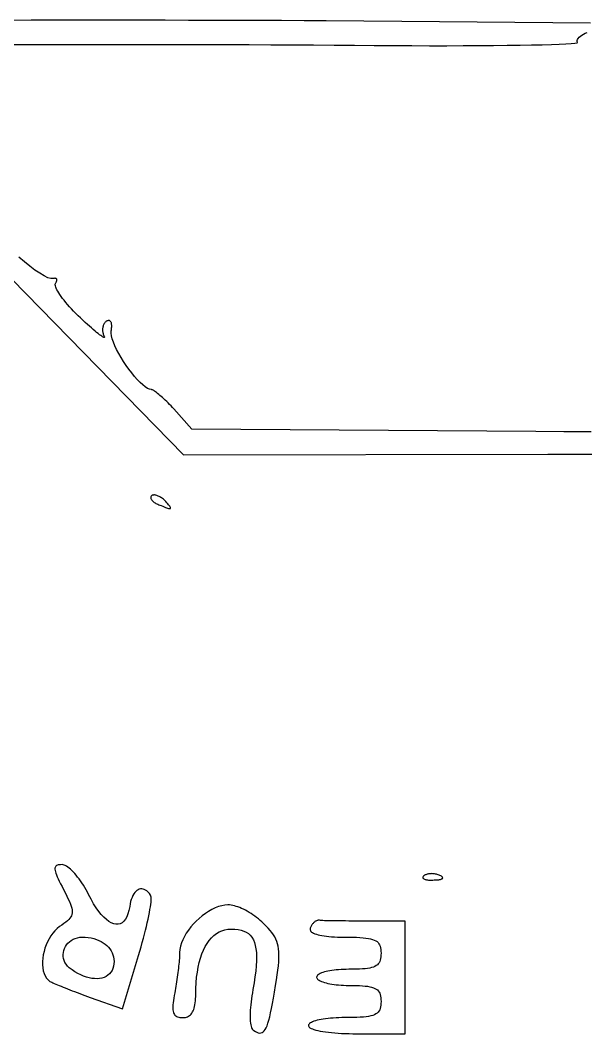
# Model space of a CAD drawing. Header units: metres. Extents: x -108.8 to -17.6, y -35.7 to 35.8.
# Drawn here: x -96.2 to -86.3, y -17.88 to -0.12 of the extents above; entities that cross this region are included whole.
import ezdxf

# ---------------------------------------------------------------- set-up
doc = ezdxf.new("R2010")
doc.units = ezdxf.units.M

msp = doc.modelspace()

# ---------------------------------------------------------------- linework, layer by layer
for p, q in [((-96.0155, -0.121918), (-96.3695, -0.122665)), ((-95.6476, -0.121399), (-96.0155, -0.121918)), ((-95.2678, -0.121078), (-95.6476, -0.121399)), ((-94.878, -0.120972), (-95.2678, -0.121078)), ((-94.48, -0.121078), (-94.878, -0.120972)), ((-94.0758, -0.121399), (-94.48, -0.121078)), ((-93.6672, -0.121918), (-94.0758, -0.121399)), ((-93.2561, -0.122665), (-93.6672, -0.121918)), ((-92.8445, -0.123611), (-93.2561, -0.122665)), ((-92.4341, -0.124786), (-92.8445, -0.123611)), ((-92.027, -0.12616), (-92.4341, -0.124786)), ((-91.6251, -0.127747), (-92.027, -0.12616)), ((-91.2301, -0.129547), (-91.6251, -0.127747)), ((-90.844, -0.131561), (-91.2301, -0.129547)), ((-86.2155, -0.173889), (-90.844, -0.131561)), ((-86.3395, -0.364899), (-86.3085, -0.348145)), ((-86.3085, -0.348145), (-86.2755, -0.332642)), ((-86.6461, -0.535919), (-86.555, -0.530502)), ((-86.555, -0.530502), (-86.4898, -0.52478)), ((-86.4898, -0.52478), (-86.4515, -0.518799)), ((-86.4515, -0.518799), (-86.4413, -0.512558)), ((-86.4485, -0.476913), (-86.4424, -0.45813)), ((-86.4483, -0.495132), (-86.4485, -0.476913)), ((-86.4413, -0.512558), (-86.4483, -0.495132)), ((-86.4424, -0.45813), (-86.4307, -0.439056)), ((-86.4307, -0.439056), (-86.414, -0.419952)), ((-86.414, -0.419952), (-86.3928, -0.401047)), ((-86.3928, -0.401047), (-86.3678, -0.382614)), ((-86.3678, -0.382614), (-86.3395, -0.364899)), ((-96.4859, -0.548111), (-96.1877, -0.546951)), ((-96.1877, -0.546951), (-95.8727, -0.54599)), ((-95.8727, -0.54599), (-95.5428, -0.545258)), ((-95.5428, -0.545258), (-95.1997, -0.544724)), ((-95.1997, -0.544724), (-94.8452, -0.544403)), ((-94.8452, -0.544403), (-94.4811, -0.544312)), ((-94.4811, -0.544312), (-94.1092, -0.544403)), ((-94.1092, -0.544403), (-93.7312, -0.544724)), ((-93.7312, -0.544724), (-93.349, -0.545258)), ((-93.349, -0.545258), (-92.9642, -0.54599)), ((-92.9642, -0.54599), (-92.5788, -0.546951)), ((-92.5788, -0.546951), (-92.1944, -0.548111)), ((-92.1944, -0.548111), (-91.8128, -0.549484)), ((-91.8128, -0.549484), (-91.4358, -0.551071)), ((-91.4358, -0.551071), (-91.0653, -0.552872)), ((-91.0653, -0.552872), (-90.7029, -0.554886)), ((-90.7029, -0.554886), (-90.3509, -0.558701)), ((-90.3509, -0.558701), (-90.0067, -0.561707)), ((-90.0067, -0.561707), (-89.6716, -0.563919)), ((-89.6716, -0.563919), (-89.3466, -0.565384)), ((-89.3466, -0.565384), (-89.0329, -0.566132)), ((-89.0329, -0.566132), (-88.7316, -0.566193)), ((-88.7316, -0.566193), (-88.4438, -0.565582)), ((-88.4438, -0.565582), (-88.1706, -0.564362)), ((-88.1706, -0.564362), (-87.9131, -0.562561)), ((-87.9131, -0.562561), (-87.6725, -0.560181)), ((-87.6725, -0.560181), (-87.4499, -0.557281)), ((-87.4499, -0.557281), (-87.2464, -0.553864)), ((-87.2464, -0.553864), (-87.0632, -0.550003)), ((-87.0632, -0.550003), (-86.9013, -0.5457)), ((-86.9013, -0.5457), (-86.7619, -0.541)), ((-86.7619, -0.541), (-86.6461, -0.535919)), ((-97.0388, -3.95566), (-93.3417, -7.73744)), ((-96.1318, -4.35611), (-96.2298, -4.2739)), ((-96.0365, -4.43172), (-96.1318, -4.35611)), ((-95.9458, -4.49895), (-96.0365, -4.43172)), ((-95.8617, -4.556), (-95.9458, -4.49895)), ((-95.7859, -4.60114), (-95.8617, -4.556)), ((-95.7204, -4.63254), (-95.7859, -4.60114)), ((-95.667, -4.64847), (-95.7204, -4.63254)), ((-95.6277, -4.64711), (-95.667, -4.64847)), ((-95.6175, -4.64531), (-95.6277, -4.64711)), ((-95.6082, -4.64415), (-95.6175, -4.64531)), ((-95.5997, -4.64362), (-95.6082, -4.64415)), ((-95.5921, -4.64372), (-95.5997, -4.64362)), ((-95.5853, -4.64447), (-95.5921, -4.64372)), ((-95.591, -4.75867), (-95.5899, -4.74382)), ((-95.5887, -4.77618), (-95.591, -4.75867)), ((-95.5899, -4.74382), (-95.5853, -4.73178)), ((-95.5832, -4.79623), (-95.5887, -4.77618)), ((-95.5794, -4.64584), (-95.5853, -4.64447)), ((-95.5853, -4.73178), (-95.5794, -4.72151)), ((-95.5743, -4.64786), (-95.5794, -4.64584)), ((-95.5794, -4.72151), (-95.5743, -4.71188)), ((-95.5701, -4.6505), (-95.5743, -4.64786)), ((-95.5743, -4.71188), (-95.5701, -4.70288)), ((-95.5667, -4.65378), (-95.5701, -4.6505)), ((-95.5701, -4.70288), (-95.5667, -4.69452)), ((-95.5642, -4.65768), (-95.5667, -4.65378)), ((-95.5667, -4.69452), (-95.5642, -4.6868)), ((-95.5625, -4.66225), (-95.5642, -4.65768)), ((-95.5642, -4.6868), (-95.5625, -4.6797)), ((-95.5616, -4.66742), (-95.5625, -4.66225)), ((-95.5625, -4.6797), (-95.5616, -4.67325)), ((-95.5616, -4.67325), (-95.5616, -4.66742)), ((-95.5745, -4.81865), (-95.5832, -4.79623)), ((-95.5629, -4.84328), (-95.5745, -4.81865)), ((-95.5483, -4.87), (-95.5629, -4.84328)), ((-95.5309, -4.89862), (-95.5483, -4.87)), ((-95.5109, -4.92905), (-95.5309, -4.89862)), ((-95.4883, -4.96107), (-95.5109, -4.92905)), ((-95.4633, -4.9946), (-95.4883, -4.96107)), ((-95.436, -5.02946), (-95.4633, -4.9946)), ((-95.4064, -5.06551), (-95.436, -5.02946)), ((-95.3748, -5.10258), (-95.4064, -5.06551)), ((-95.3412, -5.14056), (-95.3748, -5.10258)), ((-95.3058, -5.17926), (-95.3412, -5.14056)), ((-95.2686, -5.21857), (-95.3058, -5.17926)), ((-95.2299, -5.25832), (-95.2686, -5.21857)), ((-95.1896, -5.29836), (-95.2299, -5.25832)), ((-95.1479, -5.33855), (-95.1896, -5.29836)), ((-95.1063, -5.37781), (-95.1479, -5.33855)), ((-95.0663, -5.41507), (-95.1063, -5.37781)), ((-95.028, -5.45026), (-95.0663, -5.41507)), ((-94.9915, -5.48328), (-95.028, -5.45026)), ((-94.9569, -5.51405), (-94.9915, -5.48328)), ((-94.7573, -5.49777), (-94.7598, -5.51141)), ((-94.7539, -5.48441), (-94.7573, -5.49777)), ((-94.7497, -5.47137), (-94.7539, -5.48441)), ((-94.7446, -5.45876), (-94.7497, -5.47137)), ((-94.7387, -5.44659), (-94.7446, -5.45876)), ((-94.7319, -5.43497), (-94.7387, -5.44659)), ((-94.7243, -5.42392), (-94.7319, -5.43497)), ((-94.7158, -5.41354), (-94.7243, -5.42392)), ((-94.7065, -5.40387), (-94.7158, -5.41354)), ((-94.6963, -5.39499), (-94.7065, -5.40387)), ((-94.6841, -5.38959), (-94.6963, -5.39499)), ((-94.6726, -5.38602), (-94.6841, -5.38959)), ((-94.662, -5.38423), (-94.6726, -5.38602)), ((-94.6523, -5.38416), (-94.662, -5.38423)), ((-94.6434, -5.38574), (-94.6523, -5.38416)), ((-94.6354, -5.3889), (-94.6434, -5.38574)), ((-94.6282, -5.39359), (-94.6354, -5.3889)), ((-94.6218, -5.39973), (-94.6282, -5.39359)), ((-94.6163, -5.40729), (-94.6218, -5.39973)), ((-94.6117, -5.41617), (-94.6163, -5.40729)), ((-94.6078, -5.42632), (-94.6117, -5.41617)), ((-94.6049, -5.43767), (-94.6078, -5.42632)), ((-94.6028, -5.45016), (-94.6049, -5.43767)), ((-94.6015, -5.46375), (-94.6028, -5.45016)), ((-94.6028, -5.51031), (-94.6015, -5.4939)), ((-94.6011, -5.47833), (-94.6015, -5.46375)), ((-94.6015, -5.4939), (-94.6011, -5.47833)), ((-94.9244, -5.54251), (-94.9569, -5.51405)), ((-94.8939, -5.56856), (-94.9244, -5.54251)), ((-94.8657, -5.5921), (-94.8939, -5.56856)), ((-94.8398, -5.61307), (-94.8657, -5.5921)), ((-94.8163, -5.63136), (-94.8398, -5.61307)), ((-94.7953, -5.6469), (-94.8163, -5.63136)), ((-94.777, -5.65961), (-94.7953, -5.6469)), ((-94.7615, -5.6694), (-94.777, -5.65961)), ((-94.7615, -5.52527), (-94.7624, -5.53928)), ((-94.7624, -5.53928), (-94.7624, -5.55336)), ((-94.7624, -5.55336), (-94.7615, -5.56746)), ((-94.7598, -5.51141), (-94.7615, -5.52527)), ((-94.7615, -5.56746), (-94.7598, -5.58153)), ((-94.7488, -5.67618), (-94.7615, -5.6694)), ((-94.7598, -5.58153), (-94.7573, -5.59549)), ((-94.7573, -5.59549), (-94.7539, -5.60928)), ((-94.7539, -5.60928), (-94.7497, -5.62283)), ((-94.7497, -5.62283), (-94.7446, -5.63609)), ((-94.7391, -5.67987), (-94.7488, -5.67618)), ((-94.7446, -5.63609), (-94.7387, -5.649)), ((-94.7325, -5.68037), (-94.7391, -5.67987)), ((-94.7387, -5.649), (-94.732, -5.66203)), ((-94.729, -5.67764), (-94.7325, -5.68037)), ((-94.732, -5.66203), (-94.7288, -5.67154)), ((-94.7288, -5.67154), (-94.729, -5.67764)), ((-94.6137, -5.60428), (-94.6117, -5.56433)), ((-94.6075, -5.65146), (-94.6137, -5.60428)), ((-94.6117, -5.56433), (-94.6078, -5.54561)), ((-94.6078, -5.54561), (-94.6049, -5.52759)), ((-94.5939, -5.7049), (-94.6075, -5.65146)), ((-94.6049, -5.52759), (-94.6028, -5.51031)), ((-94.5735, -5.76358), (-94.5939, -5.7049)), ((-94.5471, -5.82649), (-94.5735, -5.76358)), ((-94.5153, -5.89262), (-94.5471, -5.82649)), ((-94.4788, -5.96098), (-94.5153, -5.89262)), ((-94.4385, -6.03056), (-94.4788, -5.96098)), ((-94.3949, -6.10034), (-94.4385, -6.03056)), ((-94.3488, -6.16934), (-94.3949, -6.10034)), ((-94.301, -6.23654), (-94.3488, -6.16934)), ((-94.252, -6.30093), (-94.301, -6.23654)), ((-94.2026, -6.36151), (-94.252, -6.30093)), ((-94.1536, -6.41728), (-94.2026, -6.36151)), ((-94.1056, -6.46722), (-94.1536, -6.41728)), ((-94.0594, -6.51035), (-94.1056, -6.46722)), ((-94.0156, -6.54562), (-94.0594, -6.51035)), ((-93.975, -6.57208), (-94.0156, -6.54562)), ((-93.9383, -6.58868), (-93.975, -6.57208)), ((-93.9061, -6.59444), (-93.9383, -6.58868)), ((-93.8987, -6.59558), (-93.9061, -6.59444)), ((-93.8893, -6.59897), (-93.8987, -6.59558)), ((-93.8781, -6.60449), (-93.8893, -6.59897)), ((-93.865, -6.61206), (-93.8781, -6.60449)), ((-93.8503, -6.62157), (-93.865, -6.61206)), ((-93.8341, -6.63292), (-93.8503, -6.62157)), ((-93.8165, -6.64604), (-93.8341, -6.63292)), ((-93.7975, -6.66083), (-93.8165, -6.64604)), ((-93.7774, -6.67717), (-93.7975, -6.66083)), ((-93.7562, -6.69498), (-93.7774, -6.67717)), ((-93.734, -6.71417), (-93.7562, -6.69498)), ((-93.711, -6.73465), (-93.734, -6.71417)), ((-93.6873, -6.75632), (-93.711, -6.73465)), ((-93.663, -6.77905), (-93.6873, -6.75632)), ((-93.6382, -6.8028), (-93.663, -6.77905)), ((-93.613, -6.82744), (-93.6382, -6.8028)), ((-93.5876, -6.85289), (-93.613, -6.82744)), ((-93.5621, -6.87904), (-93.5876, -6.85289)), ((-93.5365, -6.90582), (-93.5621, -6.87904)), ((-93.511, -6.93311), (-93.5365, -6.90582)), ((-93.2005, -7.28589), (-93.511, -6.93311)), ((-87.1751, -7.32822), (-93.2005, -7.28589)), ((-86.6842, -7.33214), (-87.1751, -7.32822)), ((-86.2032, -7.33542), (-86.6842, -7.33214)), ((-93.3417, -7.73744), (-86.9634, -7.72333)), ((-86.9634, -7.72333), (-80.5711, -7.72333)), ((-93.9177, -8.47873), (-93.9183, -8.48691)), ((-93.9183, -8.48691), (-93.9173, -8.49547)), ((-93.9155, -8.47099), (-93.9177, -8.47873)), ((-93.9173, -8.49547), (-93.9149, -8.50435)), ((-93.9116, -8.46376), (-93.9155, -8.47099)), ((-93.9149, -8.50435), (-93.9109, -8.51349)), ((-93.9061, -8.45711), (-93.9116, -8.46376)), ((-93.9109, -8.51349), (-93.9054, -8.52281)), ((-93.8992, -8.45139), (-93.9061, -8.45711)), ((-93.9054, -8.52281), (-93.8985, -8.53226)), ((-93.8914, -8.44691), (-93.8992, -8.45139)), ((-93.8826, -8.44368), (-93.8914, -8.44691)), ((-93.8729, -8.44165), (-93.8826, -8.44368)), ((-93.8624, -8.4408), (-93.8729, -8.44165)), ((-93.8512, -8.4411), (-93.8624, -8.4408)), ((-93.8394, -8.44257), (-93.8512, -8.4411)), ((-93.8269, -8.44514), (-93.8394, -8.44257)), ((-93.8138, -8.44882), (-93.8269, -8.44514)), ((-93.8003, -8.45358), (-93.8138, -8.44882)), ((-93.7863, -8.4594), (-93.8003, -8.45358)), ((-93.772, -8.46625), (-93.7863, -8.4594)), ((-93.7574, -8.47412), (-93.772, -8.46625)), ((-93.7425, -8.48299), (-93.7574, -8.47412)), ((-93.7275, -8.49283), (-93.7425, -8.48299)), ((-93.7124, -8.50362), (-93.7275, -8.49283)), ((-93.6972, -8.51534), (-93.7124, -8.50362)), ((-93.6821, -8.52797), (-93.6972, -8.51534)), ((-93.8985, -8.53226), (-93.8902, -8.54178)), ((-93.8902, -8.54178), (-93.8806, -8.55128)), ((-93.8806, -8.55128), (-93.8695, -8.56075)), ((-93.8695, -8.56075), (-93.8572, -8.57007)), ((-93.8572, -8.57007), (-93.8436, -8.57919)), ((-93.8436, -8.57919), (-93.8287, -8.58807)), ((-93.8287, -8.58807), (-93.8126, -8.59663)), ((-93.8126, -8.59663), (-93.7954, -8.60483)), ((-93.7954, -8.60483), (-93.7769, -8.61255)), ((-93.7769, -8.61255), (-93.7574, -8.61978)), ((-93.7574, -8.61978), (-93.7368, -8.62643)), ((-93.7368, -8.62643), (-93.7085, -8.6384)), ((-93.7085, -8.6384), (-93.683, -8.64885)), ((-93.683, -8.64885), (-93.6601, -8.65778)), ((-93.667, -8.5415), (-93.6821, -8.52797)), ((-93.6521, -8.55588), (-93.667, -8.5415)), ((-93.6601, -8.65778), (-93.6399, -8.66516)), ((-93.6341, -8.57611), (-93.6521, -8.55588)), ((-93.6399, -8.66516), (-93.6223, -8.67097)), ((-93.6183, -8.59444), (-93.6341, -8.57611)), ((-93.6223, -8.67097), (-93.6074, -8.6752)), ((-93.6046, -8.6109), (-93.6183, -8.59444)), ((-93.6074, -8.6752), (-93.5949, -8.67783)), ((-93.5932, -8.62553), (-93.6046, -8.6109)), ((-93.5949, -8.67783), (-93.5851, -8.67882)), ((-93.584, -8.63835), (-93.5932, -8.62553)), ((-93.5851, -8.67882), (-93.5777, -8.67816)), ((-93.577, -8.64935), (-93.584, -8.63835)), ((-93.5777, -8.67816), (-93.5727, -8.67583)), ((-93.5724, -8.65858), (-93.577, -8.64935)), ((-93.5727, -8.67583), (-93.5702, -8.67181)), ((-93.5701, -8.66606), (-93.5724, -8.65858)), ((-93.5702, -8.67181), (-93.5701, -8.66606)), ((-95.4724, -14.92), (-95.4966, -14.9206)), ((-95.4548, -14.9218), (-95.4724, -14.92)), ((-95.5956, -14.9834), (-95.5959, -15.0011)), ((-95.5959, -15.0011), (-95.5935, -15.0216)), ((-95.5925, -14.9683), (-95.5956, -14.9834)), ((-95.5935, -15.0216), (-95.5883, -15.045)), ((-95.5868, -14.9556), (-95.5925, -14.9683)), ((-95.5883, -15.045), (-95.5803, -15.0714)), ((-95.5784, -14.9451), (-95.5868, -14.9556)), ((-95.5803, -15.0714), (-95.5694, -15.1012)), ((-95.5672, -14.9368), (-95.5784, -14.9451)), ((-95.5535, -14.9303), (-95.5672, -14.9368)), ((-95.5371, -14.9255), (-95.5535, -14.9303)), ((-95.5181, -14.9223), (-95.5371, -14.9255)), ((-95.4966, -14.9206), (-95.5181, -14.9223)), ((-95.4358, -14.927), (-95.4548, -14.9218)), ((-95.4155, -14.9355), (-95.4358, -14.927)), ((-95.3942, -14.9472), (-95.4155, -14.9355)), ((-95.3719, -14.9619), (-95.3942, -14.9472)), ((-95.3487, -14.9794), (-95.3719, -14.9619)), ((-95.3249, -14.9997), (-95.3487, -14.9794)), ((-95.3004, -15.0225), (-95.3249, -14.9997)), ((-95.2755, -15.0477), (-95.3004, -15.0225)), ((-95.2502, -15.0752), (-95.2755, -15.0477)), ((-95.2247, -15.1048), (-95.2502, -15.0752)), ((-89.1019, -15.0958), (-89.1122, -15.1005)), ((-89.0907, -15.0915), (-89.1019, -15.0958)), ((-89.0786, -15.0878), (-89.0907, -15.0915)), ((-89.0658, -15.0847), (-89.0786, -15.0878)), ((-89.0523, -15.0821), (-89.0658, -15.0847)), ((-89.0383, -15.0801), (-89.0523, -15.0821)), ((-89.0237, -15.0788), (-89.0383, -15.0801)), ((-89.0086, -15.078), (-89.0237, -15.0788)), ((-88.9933, -15.0779), (-89.0086, -15.078)), ((-88.9777, -15.0785), (-88.9933, -15.0779)), ((-88.9619, -15.0798), (-88.9777, -15.0785)), ((-88.946, -15.0818), (-88.9619, -15.0798)), ((-88.9302, -15.0846), (-88.946, -15.0818)), ((-88.9144, -15.0881), (-88.9302, -15.0846)), ((-88.8988, -15.0924), (-88.9144, -15.0881)), ((-88.8835, -15.0975), (-88.8988, -15.0924)), ((-88.8684, -15.1034), (-88.8835, -15.0975)), ((-95.5694, -15.1012), (-95.5558, -15.1343)), ((-95.5558, -15.1343), (-95.5393, -15.1711)), ((-95.5393, -15.1711), (-95.5199, -15.2116)), ((-95.5199, -15.2116), (-95.4976, -15.256)), ((-95.4976, -15.256), (-95.4724, -15.3046)), ((-95.1991, -15.1364), (-95.2247, -15.1048)), ((-95.1736, -15.1698), (-95.1991, -15.1364)), ((-95.1483, -15.2049), (-95.1736, -15.1698)), ((-95.1232, -15.2415), (-95.1483, -15.2049)), ((-95.0985, -15.2794), (-95.1232, -15.2415)), ((-89.1527, -15.1364), (-89.1541, -15.1425)), ((-89.1541, -15.1425), (-89.1535, -15.1484)), ((-89.1535, -15.1484), (-89.1512, -15.1541)), ((-89.1493, -15.1302), (-89.1527, -15.1364)), ((-89.1512, -15.1541), (-89.147, -15.1596)), ((-89.144, -15.1239), (-89.1493, -15.1302)), ((-89.147, -15.1596), (-89.1411, -15.1647)), ((-89.1366, -15.1176), (-89.144, -15.1239)), ((-89.1411, -15.1647), (-89.1335, -15.1696)), ((-89.1296, -15.1114), (-89.1366, -15.1176)), ((-89.1335, -15.1696), (-89.1242, -15.174)), ((-89.1214, -15.1057), (-89.1296, -15.1114)), ((-89.1242, -15.174), (-89.1134, -15.178)), ((-89.1122, -15.1005), (-89.1214, -15.1057)), ((-89.1134, -15.178), (-89.101, -15.1816)), ((-89.101, -15.1816), (-89.0871, -15.1846)), ((-89.0871, -15.1846), (-89.0718, -15.1871)), ((-89.0718, -15.1871), (-89.0552, -15.189)), ((-89.0552, -15.189), (-89.0372, -15.1902)), ((-89.0372, -15.1902), (-89.0179, -15.1908)), ((-89.0179, -15.1908), (-88.9975, -15.1907)), ((-88.9975, -15.1907), (-88.9758, -15.1898)), ((-88.9758, -15.1898), (-88.9531, -15.1881)), ((-88.9531, -15.1881), (-88.9307, -15.1878)), ((-88.9307, -15.1878), (-88.91, -15.1869)), ((-88.91, -15.1869), (-88.891, -15.1854)), ((-88.891, -15.1854), (-88.8739, -15.1834)), ((-88.8739, -15.1834), (-88.8585, -15.1808)), ((-88.8527, -15.1098), (-88.8684, -15.1034)), ((-88.8585, -15.1808), (-88.845, -15.1778)), ((-88.8392, -15.1161), (-88.8527, -15.1098)), ((-88.845, -15.1778), (-88.8334, -15.1744)), ((-88.828, -15.1223), (-88.8392, -15.1161)), ((-88.8334, -15.1744), (-88.8237, -15.1705)), ((-88.819, -15.1285), (-88.828, -15.1223)), ((-88.8237, -15.1705), (-88.816, -15.1662)), ((-88.8122, -15.1345), (-88.819, -15.1285)), ((-88.816, -15.1662), (-88.8102, -15.1617)), ((-88.8076, -15.1404), (-88.8122, -15.1345)), ((-88.8102, -15.1617), (-88.8065, -15.1567)), ((-88.8051, -15.1461), (-88.8076, -15.1404)), ((-88.8065, -15.1567), (-88.8048, -15.1515)), ((-88.8048, -15.1515), (-88.8051, -15.1461)), ((-95.4724, -15.3046), (-95.4442, -15.3574)), ((-95.4442, -15.3574), (-95.4141, -15.418)), ((-95.4141, -15.418), (-95.3871, -15.4731)), ((-95.0745, -15.3186), (-95.0985, -15.2794)), ((-95.0511, -15.3589), (-95.0745, -15.3186)), ((-95.0284, -15.4001), (-95.0511, -15.3589)), ((-95.0068, -15.4421), (-95.0284, -15.4001)), ((-94.9639, -15.5274), (-95.0068, -15.4421)), ((-94.2159, -15.4342), (-94.2318, -15.4622)), ((-94.1987, -15.4098), (-94.2159, -15.4342)), ((-94.1803, -15.3892), (-94.1987, -15.4098)), ((-94.1609, -15.3723), (-94.1803, -15.3892)), ((-94.1407, -15.3592), (-94.1609, -15.3723)), ((-94.1197, -15.3501), (-94.1407, -15.3592)), ((-94.0981, -15.3449), (-94.1197, -15.3501)), ((-94.0761, -15.3438), (-94.0981, -15.3449)), ((-94.0537, -15.3469), (-94.0761, -15.3438)), ((-94.0311, -15.3541), (-94.0537, -15.3469)), ((-94.0085, -15.3657), (-94.0311, -15.3541)), ((-93.9859, -15.3816), (-94.0085, -15.3657)), ((-93.9636, -15.4019), (-93.9859, -15.3816)), ((-93.9417, -15.4268), (-93.9636, -15.4019)), ((-93.9202, -15.4562), (-93.9417, -15.4268)), ((-95.3871, -15.4731), (-95.3635, -15.5232)), ((-95.3635, -15.5232), (-95.3432, -15.5685)), ((-95.3432, -15.5685), (-95.3262, -15.6097)), ((-95.3262, -15.6097), (-95.3128, -15.647)), ((-94.9199, -15.6054), (-94.9639, -15.5274)), ((-94.8753, -15.676), (-94.9199, -15.6054)), ((-94.2797, -15.6088), (-94.2871, -15.6538)), ((-94.2704, -15.5671), (-94.2797, -15.6088)), ((-94.2591, -15.5287), (-94.2704, -15.5671)), ((-94.2462, -15.4937), (-94.2591, -15.5287)), ((-94.2318, -15.4622), (-94.2462, -15.4937)), ((-93.924, -15.661), (-93.9179, -15.6172)), ((-93.9149, -15.4697), (-93.9202, -15.4562)), ((-93.9179, -15.6172), (-93.9136, -15.5779)), ((-93.9117, -15.4889), (-93.9149, -15.4697)), ((-93.9136, -15.5779), (-93.9111, -15.5433)), ((-93.9104, -15.5135), (-93.9117, -15.4889)), ((-93.9111, -15.5433), (-93.9104, -15.5135)), ((-92.6194, -15.6291), (-92.675, -15.6393)), ((-92.5656, -15.6255), (-92.6194, -15.6291)), ((-92.5394, -15.6266), (-92.5656, -15.6255)), ((-92.512, -15.6297), (-92.5394, -15.6266)), ((-92.4833, -15.6347), (-92.512, -15.6297)), ((-95.3128, -15.647), (-95.3028, -15.6809)), ((-95.2988, -15.7913), (-95.3071, -15.8146)), ((-95.3028, -15.6809), (-95.2963, -15.7119)), ((-95.2943, -15.7667), (-95.2988, -15.7913)), ((-95.2963, -15.7119), (-95.2935, -15.7403)), ((-95.2935, -15.7403), (-95.2943, -15.7667)), ((-94.8303, -15.7391), (-94.8753, -15.676)), ((-94.7852, -15.7947), (-94.8303, -15.7391)), ((-94.7402, -15.8425), (-94.7852, -15.7947)), ((-94.3168, -15.7839), (-94.3376, -15.8355)), ((-94.2999, -15.7233), (-94.3168, -15.7839)), ((-94.2871, -15.6538), (-94.2999, -15.7233)), ((-93.952, -15.8161), (-93.9411, -15.7606)), ((-93.9411, -15.7606), (-93.9317, -15.7089)), ((-93.9317, -15.7089), (-93.924, -15.661)), ((-92.9606, -15.7758), (-93.016, -15.817)), ((-92.904, -15.7387), (-92.9606, -15.7758)), ((-92.8467, -15.706), (-92.904, -15.7387)), ((-92.7891, -15.6783), (-92.8467, -15.706)), ((-92.7317, -15.6559), (-92.7891, -15.6783)), ((-92.675, -15.6393), (-92.7317, -15.6559)), ((-92.4536, -15.6417), (-92.4833, -15.6347)), ((-92.4229, -15.6505), (-92.4536, -15.6417)), ((-92.3914, -15.661), (-92.4229, -15.6505)), ((-92.3593, -15.6732), (-92.3914, -15.661)), ((-92.3267, -15.687), (-92.3593, -15.6732)), ((-92.2937, -15.7023), (-92.3267, -15.687)), ((-92.2604, -15.719), (-92.2937, -15.7023)), ((-92.227, -15.7372), (-92.2604, -15.719)), ((-92.1937, -15.7566), (-92.227, -15.7372)), ((-92.1605, -15.7773), (-92.1937, -15.7566)), ((-92.1277, -15.7991), (-92.1605, -15.7773)), ((-92.0952, -15.822), (-92.1277, -15.7991)), ((-95.4745, -15.9781), (-95.5148, -16.0066)), ((-95.4385, -15.9518), (-95.4745, -15.9781)), ((-95.4066, -15.9272), (-95.4385, -15.9518)), ((-95.3787, -15.9038), (-95.4066, -15.9272)), ((-95.3549, -15.8813), (-95.3787, -15.9038)), ((-95.3351, -15.8592), (-95.3549, -15.8813)), ((-95.3191, -15.8371), (-95.3351, -15.8592)), ((-95.3071, -15.8146), (-95.3191, -15.8371)), ((-94.6956, -15.8826), (-94.7402, -15.8425)), ((-94.6518, -15.9149), (-94.6956, -15.8826)), ((-94.6091, -15.9392), (-94.6518, -15.9149)), ((-94.5676, -15.9554), (-94.6091, -15.9392)), ((-94.5276, -15.9635), (-94.5676, -15.9554)), ((-94.4896, -15.9633), (-94.5276, -15.9635)), ((-94.4538, -15.9548), (-94.4896, -15.9633)), ((-94.4203, -15.9379), (-94.4538, -15.9548)), ((-94.3896, -15.9124), (-94.4203, -15.9379)), ((-94.3619, -15.8783), (-94.3896, -15.9124)), ((-94.3376, -15.8355), (-94.3619, -15.8783)), ((-93.9933, -16.0016), (-93.9781, -15.9368)), ((-93.9781, -15.9368), (-93.9643, -15.8748)), ((-93.9643, -15.8748), (-93.952, -15.8161)), ((-93.17, -15.96), (-93.2158, -16.0126)), ((-93.1212, -15.9095), (-93.17, -15.96)), ((-93.0697, -15.8617), (-93.1212, -15.9095)), ((-93.016, -15.817), (-93.0697, -15.8617)), ((-92.0634, -15.8459), (-92.0952, -15.822)), ((-92.0323, -15.8708), (-92.0634, -15.8459)), ((-92.002, -15.8964), (-92.0323, -15.8708)), ((-91.9728, -15.9229), (-92.002, -15.8964)), ((-91.9447, -15.9501), (-91.9728, -15.9229)), ((-91.9022, -15.9933), (-91.9447, -15.9501)), ((-91.098, -15.977), (-91.1046, -15.9876)), ((-91.0909, -15.9669), (-91.098, -15.977)), ((-91.0834, -15.9575), (-91.0909, -15.9669)), ((-91.0756, -15.9485), (-91.0834, -15.9575)), ((-91.0675, -15.9402), (-91.0756, -15.9485)), ((-91.0592, -15.9325), (-91.0675, -15.9402)), ((-91.0506, -15.9254), (-91.0592, -15.9325)), ((-91.0419, -15.9189), (-91.0506, -15.9254)), ((-91.033, -15.9132), (-91.0419, -15.9189)), ((-91.0241, -15.9081), (-91.033, -15.9132)), ((-91.0151, -15.9038), (-91.0241, -15.9081)), ((-91.0061, -15.9002), (-91.0151, -15.9038)), ((-90.9972, -15.8974), (-91.0061, -15.9002)), ((-90.9883, -15.8953), (-90.9972, -15.8974)), ((-90.9796, -15.8941), (-90.9883, -15.8953)), ((-90.971, -15.8937), (-90.9796, -15.8941)), ((-90.9603, -15.8957), (-90.971, -15.8937)), ((-90.9454, -15.8975), (-90.9603, -15.8957)), ((-90.9265, -15.8991), (-90.9454, -15.8975)), ((-90.9036, -15.9005), (-90.9265, -15.8991)), ((-90.8771, -15.9018), (-90.9036, -15.9005)), ((-90.847, -15.9029), (-90.8771, -15.9018)), ((-90.8137, -15.9039), (-90.847, -15.9029)), ((-90.7773, -15.9047), (-90.8137, -15.9039)), ((-90.7379, -15.9054), (-90.7773, -15.9047)), ((-90.6958, -15.906), (-90.7379, -15.9054)), ((-90.6512, -15.9065), (-90.6958, -15.906)), ((-90.6042, -15.9069), (-90.6512, -15.9065)), ((-90.5551, -15.9072), (-90.6042, -15.9069)), ((-90.504, -15.9074), (-90.5551, -15.9072)), ((-90.4511, -15.9076), (-90.504, -15.9074)), ((-90.3407, -15.9077), (-90.4511, -15.9076)), ((-90.2256, -15.9078), (-90.3407, -15.9077)), ((-89.4611, -15.9078), (-90.2256, -15.9078)), ((-89.4611, -17.8833), (-89.4611, -15.9078)), ((-95.6352, -16.1202), (-95.6692, -16.1673)), ((-95.598, -16.0772), (-95.6352, -16.1202)), ((-95.5578, -16.0392), (-95.598, -16.0772)), ((-95.5148, -16.0066), (-95.5578, -16.0392)), ((-94.0462, -16.2108), (-94.0274, -16.1388)), ((-94.0274, -16.1388), (-94.0097, -16.069)), ((-94.0097, -16.069), (-93.9933, -16.0016)), ((-93.296, -16.1227), (-93.3295, -16.1792)), ((-93.2579, -16.067), (-93.296, -16.1227)), ((-93.2158, -16.0126), (-93.2579, -16.067)), ((-92.8531, -16.2024), (-92.8112, -16.1624)), ((-92.8112, -16.1624), (-92.7668, -16.1283)), ((-92.7668, -16.1283), (-92.72, -16.1)), ((-92.72, -16.1), (-92.6707, -16.0779)), ((-92.6707, -16.0779), (-92.6191, -16.0618)), ((-92.6191, -16.0618), (-92.5652, -16.0522)), ((-92.5652, -16.0522), (-92.5091, -16.0489)), ((-92.5091, -16.0489), (-92.4461, -16.0509)), ((-92.4461, -16.0509), (-92.3883, -16.0572)), ((-92.3883, -16.0572), (-92.3356, -16.0678)), ((-92.3356, -16.0678), (-92.2879, -16.0831)), ((-92.2879, -16.0831), (-92.2452, -16.1031)), ((-92.2452, -16.1031), (-92.2072, -16.1281)), ((-92.2072, -16.1281), (-92.174, -16.1583)), ((-92.174, -16.1583), (-92.1454, -16.1938)), ((-91.8637, -16.0343), (-91.9022, -15.9933)), ((-91.829, -16.0736), (-91.8637, -16.0343)), ((-91.798, -16.1119), (-91.829, -16.0736)), ((-91.7707, -16.1496), (-91.798, -16.1119)), ((-91.7469, -16.1875), (-91.7707, -16.1496)), ((-91.1262, -16.0348), (-91.1286, -16.0493)), ((-91.1286, -16.0493), (-91.1271, -16.0631)), ((-91.1271, -16.0631), (-91.1221, -16.0763)), ((-91.1217, -16.0223), (-91.1262, -16.0348)), ((-91.1221, -16.0763), (-91.1133, -16.0889)), ((-91.1165, -16.0103), (-91.1217, -16.0223)), ((-91.1108, -15.9987), (-91.1165, -16.0103)), ((-91.1133, -16.0889), (-91.1011, -16.1007)), ((-91.1046, -15.9876), (-91.1108, -15.9987)), ((-91.1011, -16.1007), (-91.0853, -16.1119)), ((-91.0853, -16.1119), (-91.0661, -16.1223)), ((-91.0661, -16.1223), (-91.0436, -16.1321)), ((-91.0436, -16.1321), (-91.0177, -16.1411)), ((-91.0177, -16.1411), (-90.9886, -16.1494)), ((-90.9886, -16.1494), (-90.9564, -16.157)), ((-90.9564, -16.157), (-90.921, -16.1638)), ((-95.7513, -16.3275), (-95.7715, -16.3849)), ((-95.7274, -16.2716), (-95.7513, -16.3275)), ((-95.7, -16.218), (-95.7274, -16.2716)), ((-95.6692, -16.1673), (-95.7, -16.218)), ((-95.4121, -16.3567), (-95.3922, -16.3259)), ((-95.3922, -16.3259), (-95.3687, -16.2973)), ((-95.3687, -16.2973), (-95.3418, -16.2711)), ((-95.3418, -16.2711), (-95.3117, -16.248)), ((-95.3117, -16.248), (-95.2786, -16.2281)), ((-95.2786, -16.2281), (-95.2427, -16.2121)), ((-95.2427, -16.2121), (-95.2041, -16.2001)), ((-95.2041, -16.2001), (-95.163, -16.1926)), ((-95.163, -16.1926), (-95.1197, -16.19)), ((-95.1197, -16.19), (-95.0656, -16.1917)), ((-95.0656, -16.1917), (-95.0136, -16.1966)), ((-95.0136, -16.1966), (-94.9637, -16.2047)), ((-94.9637, -16.2047), (-94.9161, -16.2157)), ((-94.9161, -16.2157), (-94.8709, -16.2297)), ((-94.8709, -16.2297), (-94.8283, -16.2464)), ((-94.8283, -16.2464), (-94.7884, -16.2657)), ((-94.7884, -16.2657), (-94.7512, -16.2875)), ((-94.7512, -16.2875), (-94.7169, -16.3117)), ((-94.7169, -16.3117), (-94.6857, -16.3382)), ((-94.6857, -16.3382), (-94.6577, -16.3667)), ((-94.0871, -16.36), (-94.0661, -16.2846)), ((-94.0661, -16.2846), (-94.0462, -16.2108)), ((-93.381, -16.2928), (-93.398, -16.3491)), ((-93.358, -16.2361), (-93.381, -16.2928)), ((-93.3295, -16.1792), (-93.358, -16.2361)), ((-92.9624, -16.3558), (-92.9287, -16.2992)), ((-92.9287, -16.2992), (-92.8922, -16.248)), ((-92.8922, -16.248), (-92.8531, -16.2024)), ((-92.1454, -16.1938), (-92.1213, -16.2349)), ((-92.1213, -16.2349), (-92.1016, -16.2817)), ((-92.1016, -16.2817), (-92.0863, -16.3345)), ((-92.0863, -16.3345), (-92.0753, -16.3933)), ((-91.7266, -16.2259), (-91.7469, -16.1875)), ((-91.7096, -16.2655), (-91.7266, -16.2259)), ((-91.6959, -16.3069), (-91.7096, -16.2655)), ((-91.6854, -16.3505), (-91.6959, -16.3069)), ((-90.921, -16.1638), (-90.8826, -16.1699)), ((-90.8826, -16.1699), (-90.8411, -16.1751)), ((-90.8411, -16.1751), (-90.7968, -16.1796)), ((-90.7968, -16.1796), (-90.7496, -16.1833)), ((-90.7496, -16.1833), (-90.6996, -16.1862)), ((-90.6996, -16.1862), (-90.6469, -16.1883)), ((-90.6469, -16.1883), (-90.5915, -16.1896)), ((-90.5915, -16.1896), (-90.5335, -16.19)), ((-90.5335, -16.19), (-90.4543, -16.1903)), ((-90.4543, -16.1903), (-90.3816, -16.1914)), ((-90.3816, -16.1914), (-90.3152, -16.1934)), ((-90.3152, -16.1934), (-90.2547, -16.1963)), ((-90.2547, -16.1963), (-90.2, -16.2004)), ((-90.2, -16.2004), (-90.1506, -16.2056)), ((-90.1506, -16.2056), (-90.1065, -16.2122)), ((-90.1065, -16.2122), (-90.0673, -16.2202)), ((-90.0673, -16.2202), (-90.0328, -16.2299)), ((-90.0328, -16.2299), (-90.0026, -16.2411)), ((-90.0026, -16.2411), (-89.9766, -16.2542)), ((-89.9766, -16.2542), (-89.9544, -16.2692)), ((-89.9544, -16.2692), (-89.9359, -16.2863)), ((-89.9359, -16.2863), (-89.9206, -16.3055)), ((-89.9206, -16.3055), (-89.9085, -16.3269)), ((-89.9085, -16.3269), (-89.8991, -16.3508)), ((-95.8005, -16.5022), (-95.8091, -16.5607)), ((-95.7879, -16.4434), (-95.8005, -16.5022)), ((-95.7715, -16.3849), (-95.7879, -16.4434)), ((-95.4528, -16.4938), (-95.4488, -16.4582)), ((-95.4522, -16.5295), (-95.4528, -16.4938)), ((-95.4488, -16.4582), (-95.4406, -16.4233)), ((-95.4406, -16.4233), (-95.4283, -16.3893)), ((-95.4283, -16.3893), (-95.4121, -16.3567)), ((-94.6577, -16.3667), (-94.633, -16.3973)), ((-94.633, -16.3973), (-94.6117, -16.4297)), ((-94.6117, -16.4297), (-94.594, -16.4638)), ((-94.594, -16.4638), (-94.5799, -16.4996)), ((-94.5799, -16.4996), (-94.5697, -16.5368)), ((-94.4141, -17.4459), (-94.1319, -16.5146)), ((-94.1319, -16.5146), (-94.109, -16.4367)), ((-94.109, -16.4367), (-94.0871, -16.36)), ((-93.4134, -16.5057), (-93.4149, -16.5331)), ((-93.4125, -16.4806), (-93.4134, -16.5057)), ((-93.4122, -16.4581), (-93.4125, -16.4806)), ((-93.4086, -16.4043), (-93.4122, -16.4581)), ((-93.398, -16.3491), (-93.4086, -16.4043)), ((-93.0461, -16.5568), (-93.0212, -16.4847)), ((-93.0212, -16.4847), (-92.9933, -16.4177)), ((-92.9933, -16.4177), (-92.9624, -16.3558)), ((-92.0753, -16.3933), (-92.0684, -16.4585)), ((-92.0684, -16.4585), (-92.0655, -16.5301)), ((-91.6779, -16.397), (-91.6854, -16.3505)), ((-91.6734, -16.4469), (-91.6779, -16.397)), ((-91.6718, -16.5008), (-91.6734, -16.4469)), ((-91.6729, -16.5593), (-91.6718, -16.5008)), ((-89.8991, -16.3508), (-89.8923, -16.3771)), ((-89.8923, -16.3771), (-89.8878, -16.406)), ((-89.8878, -16.406), (-89.8852, -16.4377)), ((-89.8852, -16.5067), (-89.8877, -16.5384)), ((-89.8852, -16.4377), (-89.8844, -16.4722)), ((-89.8844, -16.4722), (-89.8852, -16.5067)), ((-95.8135, -16.6182), (-95.8136, -16.6741)), ((-95.8136, -16.6741), (-95.8093, -16.7277)), ((-95.8091, -16.5607), (-95.8135, -16.6182)), ((-95.4471, -16.565), (-95.4522, -16.5295)), ((-95.4371, -16.6), (-95.4471, -16.565)), ((-95.4221, -16.634), (-95.4371, -16.6)), ((-95.402, -16.6666), (-95.4221, -16.634)), ((-95.3765, -16.6975), (-95.402, -16.6666)), ((-94.5697, -16.5368), (-94.5634, -16.5754)), ((-94.5631, -16.6561), (-94.5693, -16.698)), ((-94.5634, -16.5754), (-94.5611, -16.6152)), ((-94.5611, -16.6152), (-94.5631, -16.6561)), ((-93.426, -16.6622), (-93.4298, -16.6983)), ((-93.4225, -16.6274), (-93.426, -16.6622)), ((-93.4195, -16.5941), (-93.4225, -16.6274)), ((-93.417, -16.5626), (-93.4195, -16.5941)), ((-93.4149, -16.5331), (-93.417, -16.5626)), ((-93.0865, -16.7156), (-93.0679, -16.6339)), ((-93.0679, -16.6339), (-93.0461, -16.5568)), ((-92.0715, -16.6937), (-92.0803, -16.786)), ((-92.0666, -16.6085), (-92.0715, -16.6937)), ((-92.0655, -16.5301), (-92.0666, -16.6085)), ((-91.6921, -16.7674), (-91.6832, -16.692)), ((-91.6832, -16.692), (-91.6768, -16.6228)), ((-91.6768, -16.6228), (-91.6729, -16.5593)), ((-89.9689, -16.6902), (-89.992, -16.7033)), ((-89.949, -16.6752), (-89.9689, -16.6902)), ((-89.9322, -16.6582), (-89.949, -16.6752)), ((-89.9184, -16.639), (-89.9322, -16.6582)), ((-89.9072, -16.6175), (-89.9184, -16.639)), ((-89.8984, -16.5937), (-89.9072, -16.6175)), ((-89.892, -16.5674), (-89.8984, -16.5937)), ((-89.8877, -16.5384), (-89.892, -16.5674)), ((-95.8093, -16.7277), (-95.8005, -16.7785)), ((-95.8005, -16.7785), (-95.787, -16.8257)), ((-95.787, -16.8257), (-95.7688, -16.8687)), ((-95.7688, -16.8687), (-95.7457, -16.9069)), ((-95.3454, -16.7262), (-95.3765, -16.6975)), ((-95.2963, -16.7643), (-95.3454, -16.7262)), ((-95.2464, -16.7982), (-95.2963, -16.7643)), ((-95.196, -16.8279), (-95.2464, -16.7982)), ((-95.1455, -16.8533), (-95.196, -16.8279)), ((-95.0952, -16.8746), (-95.1455, -16.8533)), ((-94.6688, -16.8592), (-94.7005, -16.8792)), ((-94.6406, -16.8351), (-94.6688, -16.8592)), ((-94.6162, -16.8069), (-94.6406, -16.8351)), ((-94.596, -16.7746), (-94.6162, -16.8069)), ((-94.5803, -16.7383), (-94.596, -16.7746)), ((-94.5693, -16.698), (-94.5803, -16.7383)), ((-93.4488, -16.8523), (-93.4542, -16.8922)), ((-93.4436, -16.8128), (-93.4488, -16.8523)), ((-93.4387, -16.7738), (-93.4436, -16.8128)), ((-93.4341, -16.7356), (-93.4387, -16.7738)), ((-93.4298, -16.6983), (-93.4341, -16.7356)), ((-93.1141, -16.8931), (-93.102, -16.8021)), ((-93.102, -16.8021), (-93.0865, -16.7156)), ((-92.0803, -16.786), (-92.0927, -16.8856)), ((-91.7171, -16.9392), (-91.7035, -16.8497)), ((-91.7035, -16.8497), (-91.6921, -16.7674)), ((-91.0059, -16.871), (-91.0114, -16.8831)), ((-90.9968, -16.8595), (-91.0059, -16.871)), ((-90.9844, -16.8484), (-90.9968, -16.8595)), ((-90.9688, -16.8378), (-90.9844, -16.8484)), ((-90.9501, -16.8277), (-90.9688, -16.8378)), ((-90.9285, -16.8182), (-90.9501, -16.8277)), ((-90.9041, -16.8093), (-90.9285, -16.8182)), ((-90.877, -16.801), (-90.9041, -16.8093)), ((-90.8475, -16.7932), (-90.877, -16.801)), ((-90.8157, -16.7862), (-90.8475, -16.7932)), ((-90.7817, -16.7797), (-90.8157, -16.7862)), ((-90.7456, -16.774), (-90.7817, -16.7797)), ((-90.7077, -16.7689), (-90.7456, -16.774)), ((-90.668, -16.7646), (-90.7077, -16.7689)), ((-90.6268, -16.761), (-90.668, -16.7646)), ((-90.5841, -16.7581), (-90.6268, -16.761)), ((-90.5401, -16.7561), (-90.5841, -16.7581)), ((-90.495, -16.7549), (-90.5401, -16.7561)), ((-90.4489, -16.7544), (-90.495, -16.7549)), ((-90.3817, -16.7541), (-90.4489, -16.7544)), ((-90.3199, -16.753), (-90.3817, -16.7541)), ((-90.2632, -16.7511), (-90.3199, -16.753)), ((-90.2114, -16.7481), (-90.2632, -16.7511)), ((-90.1642, -16.7441), (-90.2114, -16.7481)), ((-90.1216, -16.7388), (-90.1642, -16.7441)), ((-90.0833, -16.7322), (-90.1216, -16.7388)), ((-90.049, -16.7242), (-90.0833, -16.7322)), ((-90.0187, -16.7146), (-90.049, -16.7242)), ((-89.992, -16.7033), (-90.0187, -16.7146)), ((-95.7457, -16.9069), (-95.7175, -16.9395)), ((-95.7175, -16.9395), (-95.6841, -16.9661)), ((-95.6841, -16.9661), (-95.6697, -16.9731)), ((-95.6697, -16.9731), (-95.6522, -16.9812)), ((-95.6522, -16.9812), (-95.6315, -16.9905)), ((-95.6315, -16.9905), (-95.608, -17.0009)), ((-95.608, -17.0009), (-95.5818, -17.0122)), ((-95.5818, -17.0122), (-95.553, -17.0244)), ((-95.553, -17.0244), (-95.5219, -17.0374)), ((-95.5219, -17.0374), (-95.4886, -17.0512)), ((-95.4886, -17.0512), (-95.4532, -17.0657)), ((-95.0453, -16.8917), (-95.0952, -16.8746)), ((-94.9963, -16.9046), (-95.0453, -16.8917)), ((-94.9483, -16.9134), (-94.9963, -16.9046)), ((-94.9017, -16.918), (-94.9483, -16.9134)), ((-94.8568, -16.9185), (-94.9017, -16.918)), ((-94.814, -16.9148), (-94.8568, -16.9185)), ((-94.7734, -16.9071), (-94.814, -16.9148)), ((-94.7355, -16.8952), (-94.7734, -16.9071)), ((-94.7005, -16.8792), (-94.7355, -16.8952)), ((-93.478, -17.0509), (-93.4842, -17.0894)), ((-93.4718, -17.0117), (-93.478, -17.0509)), ((-93.4658, -16.9721), (-93.4718, -17.0117)), ((-93.4599, -16.9321), (-93.4658, -16.9721)), ((-93.4542, -16.8922), (-93.4599, -16.9321)), ((-93.1282, -17.0881), (-93.1229, -16.9884)), ((-93.1229, -16.9884), (-93.1141, -16.8931)), ((-92.1086, -16.9926), (-92.1281, -17.1072)), ((-92.0927, -16.8856), (-92.1086, -16.9926)), ((-91.7515, -17.1522), (-91.733, -17.0367)), ((-91.733, -17.0367), (-91.7171, -16.9392)), ((-91.0114, -16.8831), (-91.0133, -16.8956)), ((-91.0133, -16.8956), (-91.0114, -16.9061)), ((-91.0114, -16.9061), (-91.0059, -16.9167)), ((-91.0059, -16.9167), (-90.9968, -16.9271)), ((-90.9968, -16.9271), (-90.9844, -16.9373)), ((-90.9844, -16.9373), (-90.9688, -16.9474)), ((-90.9688, -16.9474), (-90.9501, -16.9572)), ((-90.9501, -16.9572), (-90.9285, -16.9666)), ((-90.9285, -16.9666), (-90.9041, -16.9757)), ((-90.9041, -16.9757), (-90.877, -16.9844)), ((-90.877, -16.9844), (-90.8475, -16.9926)), ((-90.8475, -16.9926), (-90.8157, -17.0002)), ((-90.8157, -17.0002), (-90.7817, -17.0073)), ((-90.7817, -17.0073), (-90.7456, -17.0138)), ((-90.7456, -17.0138), (-90.7077, -17.0195)), ((-90.7077, -17.0195), (-90.668, -17.0245)), ((-90.668, -17.0245), (-90.6268, -17.0288)), ((-90.6268, -17.0288), (-90.5841, -17.0321)), ((-90.5841, -17.0321), (-90.5401, -17.0346)), ((-90.5401, -17.0346), (-90.495, -17.0361)), ((-90.495, -17.0361), (-90.4489, -17.0367)), ((-90.4489, -17.0367), (-90.3817, -17.037)), ((-90.3817, -17.037), (-90.3199, -17.0381)), ((-90.3199, -17.0381), (-90.2632, -17.04)), ((-90.2632, -17.04), (-90.2114, -17.043)), ((-90.2114, -17.043), (-90.1642, -17.047)), ((-90.1642, -17.047), (-90.1216, -17.0523)), ((-95.4532, -17.0657), (-95.416, -17.0808)), ((-95.416, -17.0808), (-95.3771, -17.0964)), ((-95.3771, -17.0964), (-95.3366, -17.1124)), ((-95.3366, -17.1124), (-95.2948, -17.1288)), ((-95.2948, -17.1288), (-95.2518, -17.1456)), ((-95.2518, -17.1456), (-95.2079, -17.1626)), ((-95.2079, -17.1626), (-95.163, -17.1797)), ((-95.163, -17.1797), (-95.1175, -17.1969)), ((-95.1175, -17.1969), (-95.0715, -17.2141)), ((-95.0715, -17.2141), (-95.0251, -17.2313)), ((-93.5067, -17.2127), (-93.515, -17.2582)), ((-93.4969, -17.1637), (-93.5067, -17.2127)), ((-93.4905, -17.1271), (-93.4969, -17.1637)), ((-93.4842, -17.0894), (-93.4905, -17.1271)), ((-93.1305, -17.2331), (-93.13, -17.1919)), ((-93.13, -17.1919), (-93.1282, -17.0881)), ((-92.1471, -17.2188), (-92.155, -17.2724)), ((-92.1382, -17.1637), (-92.1471, -17.2188)), ((-92.1281, -17.1072), (-92.1382, -17.1637)), ((-91.7692, -17.2577), (-91.7515, -17.1522)), ((-90.1216, -17.0523), (-90.0833, -17.0589)), ((-90.0833, -17.0589), (-90.049, -17.0669)), ((-90.049, -17.0669), (-90.0187, -17.0765)), ((-90.0187, -17.0765), (-89.992, -17.0878)), ((-89.992, -17.0878), (-89.9689, -17.1009)), ((-89.9689, -17.1009), (-89.949, -17.1159)), ((-89.949, -17.1159), (-89.9322, -17.1329)), ((-89.9322, -17.1329), (-89.9184, -17.1521)), ((-89.9184, -17.1521), (-89.9072, -17.1736)), ((-89.9072, -17.1736), (-89.8984, -17.1974)), ((-89.8984, -17.1974), (-89.892, -17.2238)), ((-89.892, -17.2238), (-89.8877, -17.2527)), ((-95.0251, -17.2313), (-94.9785, -17.2483)), ((-94.9785, -17.2483), (-94.4141, -17.4459)), ((-93.5304, -17.3749), (-93.5322, -17.4075)), ((-93.5269, -17.3392), (-93.5304, -17.3749)), ((-93.5218, -17.3004), (-93.5269, -17.3392)), ((-93.515, -17.2582), (-93.5218, -17.3004)), ((-93.1565, -17.4324), (-93.1494, -17.4047)), ((-93.1494, -17.4047), (-93.1434, -17.3749)), ((-93.1434, -17.3749), (-93.1386, -17.3428)), ((-93.1386, -17.3428), (-93.1348, -17.3085)), ((-93.1348, -17.3085), (-93.1321, -17.2719)), ((-93.1321, -17.2719), (-93.1305, -17.2331)), ((-92.1676, -17.3745), (-92.1722, -17.4227)), ((-92.1618, -17.3243), (-92.1676, -17.3745)), ((-92.155, -17.2724), (-92.1618, -17.3243)), ((-91.8024, -17.4399), (-91.7861, -17.3535)), ((-91.7861, -17.3535), (-91.7692, -17.2577)), ((-89.8877, -17.3851), (-89.8922, -17.414)), ((-89.8877, -17.2527), (-89.8852, -17.2844)), ((-89.8852, -17.3534), (-89.8877, -17.3851)), ((-89.8852, -17.2844), (-89.8844, -17.3189)), ((-89.8844, -17.3189), (-89.8852, -17.3534)), ((-93.5322, -17.4075), (-93.5322, -17.4371)), ((-93.5322, -17.4371), (-93.5305, -17.4639)), ((-93.5305, -17.4639), (-93.527, -17.488)), ((-93.527, -17.488), (-93.5216, -17.5094)), ((-93.5216, -17.5094), (-93.5143, -17.5282)), ((-93.5143, -17.5282), (-93.505, -17.5447)), ((-93.505, -17.5447), (-93.4938, -17.5588)), ((-93.4938, -17.5588), (-93.4805, -17.5706)), ((-93.4805, -17.5706), (-93.4651, -17.5804)), ((-93.4651, -17.5804), (-93.4477, -17.5881)), ((-93.2727, -17.5856), (-93.255, -17.5769)), ((-93.255, -17.5769), (-93.2386, -17.5661)), ((-93.2386, -17.5661), (-93.2233, -17.5532)), ((-93.2233, -17.5532), (-93.2092, -17.5383)), ((-93.2092, -17.5383), (-93.1964, -17.5214)), ((-93.1964, -17.5214), (-93.1847, -17.5023)), ((-93.1847, -17.5023), (-93.1741, -17.4812)), ((-93.1741, -17.4812), (-93.1648, -17.4579)), ((-93.1648, -17.4579), (-93.1565, -17.4324)), ((-92.1792, -17.5547), (-92.1793, -17.5941)), ((-92.178, -17.5129), (-92.1792, -17.5547)), ((-92.1757, -17.4689), (-92.178, -17.5129)), ((-92.1722, -17.4227), (-92.1757, -17.4689)), ((-91.834, -17.5861), (-91.8183, -17.5173)), ((-91.8183, -17.5173), (-91.8024, -17.4399)), ((-90.1026, -17.5789), (-90.1458, -17.5855)), ((-90.0643, -17.5709), (-90.1026, -17.5789)), ((-90.0304, -17.5612), (-90.0643, -17.5709)), ((-90.0009, -17.55), (-90.0304, -17.5612)), ((-89.9753, -17.5369), (-90.0009, -17.55)), ((-89.9535, -17.5219), (-89.9753, -17.5369)), ((-89.9353, -17.5048), (-89.9535, -17.5219)), ((-89.9203, -17.4856), (-89.9353, -17.5048)), ((-89.9082, -17.4642), (-89.9203, -17.4856)), ((-89.899, -17.4404), (-89.9082, -17.4642)), ((-89.8922, -17.414), (-89.899, -17.4404)), ((-93.4477, -17.5881), (-93.428, -17.594)), ((-93.428, -17.594), (-93.4062, -17.598)), ((-93.4062, -17.598), (-93.3821, -17.6003)), ((-93.3821, -17.6003), (-93.3558, -17.6011)), ((-93.3558, -17.6011), (-93.3331, -17.6002)), ((-93.3331, -17.6002), (-93.3117, -17.5973)), ((-93.3117, -17.5973), (-93.2916, -17.5924)), ((-93.2916, -17.5924), (-93.2727, -17.5856)), ((-92.1793, -17.5941), (-92.1781, -17.6309)), ((-92.1781, -17.6309), (-92.1759, -17.665)), ((-92.1759, -17.665), (-92.1724, -17.6964)), ((-92.1724, -17.6964), (-92.1677, -17.7248)), ((-92.1677, -17.7248), (-92.1618, -17.7502)), ((-92.1618, -17.7502), (-92.1547, -17.7724)), ((-91.897, -17.781), (-91.8809, -17.7436)), ((-91.8809, -17.7436), (-91.8651, -17.6989)), ((-91.8651, -17.6989), (-91.8495, -17.6465)), ((-91.8495, -17.6465), (-91.834, -17.5861)), ((-91.1523, -17.7297), (-91.1544, -17.7422)), ((-91.1544, -17.7422), (-91.1516, -17.7547)), ((-91.1462, -17.7177), (-91.1523, -17.7297)), ((-91.1516, -17.7547), (-91.1433, -17.7667)), ((-91.1361, -17.7061), (-91.1462, -17.7177)), ((-91.1223, -17.695), (-91.1361, -17.7061)), ((-91.1048, -17.6844), (-91.1223, -17.695)), ((-91.084, -17.6744), (-91.1048, -17.6844)), ((-91.0598, -17.6649), (-91.084, -17.6744)), ((-91.0325, -17.656), (-91.0598, -17.6649)), ((-91.0023, -17.6476), (-91.0325, -17.656)), ((-90.9692, -17.6399), (-91.0023, -17.6476)), ((-90.9335, -17.6328), (-90.9692, -17.6399)), ((-90.8954, -17.6264), (-90.9335, -17.6328)), ((-90.8548, -17.6206), (-90.8954, -17.6264)), ((-90.8122, -17.6156), (-90.8548, -17.6206)), ((-90.7675, -17.6113), (-90.8122, -17.6156)), ((-90.7209, -17.6077), (-90.7675, -17.6113)), ((-90.6727, -17.6048), (-90.7209, -17.6077)), ((-90.6229, -17.6028), (-90.6727, -17.6048)), ((-90.5718, -17.6015), (-90.6229, -17.6028)), ((-90.5194, -17.6011), (-90.5718, -17.6015)), ((-90.4422, -17.6008), (-90.5194, -17.6011)), ((-90.3714, -17.5997), (-90.4422, -17.6008)), ((-90.3065, -17.5977), (-90.3714, -17.5997)), ((-90.2475, -17.5948), (-90.3065, -17.5977)), ((-90.194, -17.5907), (-90.2475, -17.5948)), ((-90.1458, -17.5855), (-90.194, -17.5907)), ((-92.1547, -17.7724), (-92.1464, -17.7913)), ((-92.1464, -17.7913), (-92.1369, -17.8067)), ((-92.1369, -17.8067), (-92.1261, -17.8186)), ((-92.1261, -17.8186), (-92.114, -17.8269)), ((-92.114, -17.8269), (-92.0854, -17.8441)), ((-92.0854, -17.8441), (-92.0587, -17.8573)), ((-92.0587, -17.8573), (-92.0339, -17.8663)), ((-92.0339, -17.8663), (-92.0107, -17.8707)), ((-92.0107, -17.8707), (-91.989, -17.8701)), ((-91.989, -17.8701), (-91.9686, -17.8642)), ((-91.9686, -17.8642), (-91.9493, -17.8527)), ((-91.9493, -17.8527), (-91.9311, -17.8352)), ((-91.9311, -17.8352), (-91.9137, -17.8115)), ((-91.9137, -17.8115), (-91.897, -17.781)), ((-91.1433, -17.7667), (-91.1297, -17.7783)), ((-91.1297, -17.7783), (-91.1111, -17.7894)), ((-91.1111, -17.7894), (-91.0876, -17.8)), ((-91.0876, -17.8), (-91.0596, -17.81)), ((-91.0596, -17.81), (-91.0271, -17.8195)), ((-91.0271, -17.8195), (-90.9905, -17.8285)), ((-90.9905, -17.8285), (-90.95, -17.8368)), ((-90.95, -17.8368), (-90.9057, -17.8445)), ((-90.9057, -17.8445), (-90.858, -17.8516)), ((-90.858, -17.8516), (-90.807, -17.858)), ((-90.807, -17.858), (-90.7529, -17.8638)), ((-90.7529, -17.8638), (-90.696, -17.8689)), ((-90.696, -17.8689), (-90.6365, -17.8732)), ((-90.6365, -17.8732), (-90.5746, -17.8768)), ((-90.5746, -17.8768), (-90.5106, -17.8796)), ((-90.5106, -17.8796), (-90.4446, -17.8817)), ((-90.4446, -17.8817), (-90.377, -17.8829)), ((-90.377, -17.8829), (-90.3078, -17.8833)), ((-90.3078, -17.8833), (-89.4611, -17.8833))]:
    msp.add_line(p, q)

doc.saveas('drawing.dxf')
